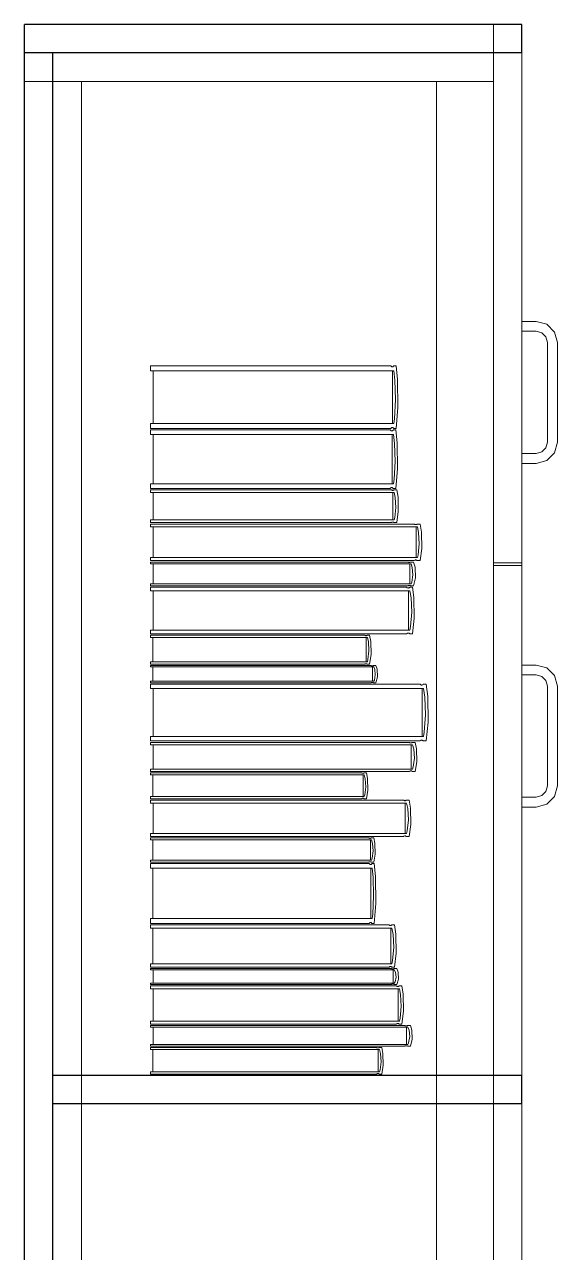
# Model space of a CAD drawing. Header units: inches. Extents: x -19 to 5698, y -728 to 92.
# Drawn here: x 130.12 to 130.495, y 12.156 to 13.021 of the extents above; entities that cross this region are included whole.
import ezdxf

# ---------------------------------------------------------------- set-up
doc = ezdxf.new("R2010")
doc.units = ezdxf.units.IN
doc.header["$MEASUREMENT"] = 0
doc.set_wipeout_variables(frame=1)
doc.linetypes.add('Wipeout_Contour', pattern=[1, 0, -1])
doc.layers.add('Interior - Mobiliario', color=7, linetype='Continuous')

msp = doc.modelspace()

# ---------------------------------------------------------------- linework, layer by layer
at = {"layer": 'Interior - Mobiliario', "color": 175, "linetype": 'Continuous', "lineweight": 13}
for p, q in [((130.13998, 13.00106), (130.44998, 13.00106)), ((130.13998, 11.54106), (130.13998, 13.00106)), ((130.44998, 13.00106), (130.44998, 11.54106)), ((130.15998, 12.98106), (130.40998, 12.98106)), ((130.40998, 12.98106), (130.44998, 12.98106)), ((130.47998, 12.81206), (130.46998, 12.81206)), ((130.46998, 12.81206), (130.46998, 12.80506)), ((130.48748, 12.81005), (130.47998, 12.81206)), ((130.49297, 12.80456), (130.48748, 12.81005)), ((130.46998, 12.80506), (130.47998, 12.80506)), ((130.47998, 12.80506), (130.48398, 12.80398)), ((130.48398, 12.80398), (130.4869, 12.80106)), ((130.4869, 12.80106), (130.48798, 12.79706)), ((130.48798, 12.79706), (130.48798, 12.72706)), ((130.49498, 12.79706), (130.49297, 12.80456)), ((130.49498, 12.72706), (130.49498, 12.79706)), ((130.20863, 12.77725), (130.20863, 12.78078)), ((130.20863, 12.78078), (130.3778, 12.78078)), ((130.3778, 12.78078), (130.37794, 12.78054)), ((130.37794, 12.78054), (130.37817, 12.78029)), ((130.37817, 12.78029), (130.37841, 12.78012)), ((130.37841, 12.78012), (130.37866, 12.78004)), ((130.37866, 12.78004), (130.37892, 12.78005)), ((130.37892, 12.78005), (130.37917, 12.78015)), ((130.37917, 12.78015), (130.3794, 12.78034)), ((130.3794, 12.78034), (130.37962, 12.78061)), ((130.37962, 12.78061), (130.37972, 12.78078)), ((130.37972, 12.78078), (130.3816, 12.78078)), ((130.3816, 12.78078), (130.38254, 12.77109)), ((130.37987, 12.77725), (130.20863, 12.77725)), ((130.21036, 12.74013), (130.21036, 12.77725)), ((130.379, 12.77725), (130.379, 12.74013)), ((130.38066, 12.77063), (130.37987, 12.77725)), ((130.38254, 12.77109), (130.38276, 12.75133)), ((130.3811, 12.75703), (130.38066, 12.77063)), ((130.38038, 12.74348), (130.3811, 12.75703)), ((130.38276, 12.75133), (130.3816, 12.7366)), ((130.20863, 12.7366), (130.20863, 12.74013)), ((130.20863, 12.74013), (130.37987, 12.74013)), ((130.3778, 12.7366), (130.20863, 12.7366)), ((130.3779, 12.73677), (130.3778, 12.7366)), ((130.37812, 12.73704), (130.3779, 12.73677)), ((130.37835, 12.73722), (130.37812, 12.73704)), ((130.3786, 12.73733), (130.37835, 12.73722)), ((130.37886, 12.73734), (130.3786, 12.73733)), ((130.37911, 12.73725), (130.37886, 12.73734)), ((130.37935, 12.73709), (130.37911, 12.73725)), ((130.37958, 12.73683), (130.37935, 12.73709)), ((130.37972, 12.7366), (130.37958, 12.73683)), ((130.3816, 12.7366), (130.37972, 12.7366)), ((130.37987, 12.74013), (130.38038, 12.74348)), ((130.20863, 12.7323), (130.20863, 12.7356)), ((130.20863, 12.7356), (130.37746, 12.7356)), ((130.37952, 12.7323), (130.20863, 12.7323)), ((130.21036, 12.69773), (130.21036, 12.7323)), ((130.37746, 12.7356), (130.3776, 12.73538)), ((130.3776, 12.73538), (130.37783, 12.73514)), ((130.37783, 12.73514), (130.37807, 12.73498)), ((130.37807, 12.73498), (130.37832, 12.73491)), ((130.37832, 12.73491), (130.37857, 12.73492)), ((130.37857, 12.73492), (130.37882, 12.73501)), ((130.37866, 12.7323), (130.37866, 12.69773)), ((130.37882, 12.73501), (130.37906, 12.73519)), ((130.37906, 12.73519), (130.37928, 12.73544)), ((130.37928, 12.73544), (130.37937, 12.7356)), ((130.37937, 12.7356), (130.38125, 12.7356)), ((130.38032, 12.72614), (130.37952, 12.7323)), ((130.38125, 12.7356), (130.3822, 12.72657)), ((130.38076, 12.71347), (130.38032, 12.72614)), ((130.3822, 12.72657), (130.38241, 12.70816)), ((130.47998, 12.71906), (130.46998, 12.71906)), ((130.46998, 12.71906), (130.46998, 12.71206)), ((130.48398, 12.72013), (130.47998, 12.71906)), ((130.4869, 12.72306), (130.48398, 12.72013)), ((130.48798, 12.72706), (130.4869, 12.72306)), ((130.48748, 12.71407), (130.49297, 12.71956)), ((130.49297, 12.71956), (130.49498, 12.72706)), ((130.38004, 12.70085), (130.38076, 12.71347)), ((130.46998, 12.71206), (130.47998, 12.71206)), ((130.47998, 12.71206), (130.48748, 12.71407)), ((130.38241, 12.70816), (130.38125, 12.69444)), ((130.20863, 12.69444), (130.20863, 12.69773)), ((130.20863, 12.69773), (130.37952, 12.69773)), ((130.37746, 12.69444), (130.20863, 12.69444)), ((130.20863, 12.69159), (130.20863, 12.69344)), ((130.20863, 12.69344), (130.37804, 12.69344)), ((130.37756, 12.6946), (130.37746, 12.69444)), ((130.37778, 12.69485), (130.37756, 12.6946)), ((130.37801, 12.69502), (130.37778, 12.69485)), ((130.37826, 12.69512), (130.37801, 12.69502)), ((130.37804, 12.69344), (130.37818, 12.69332)), ((130.37818, 12.69332), (130.3784, 12.69318)), ((130.37852, 12.69513), (130.37826, 12.69512)), ((130.3784, 12.69318), (130.37865, 12.6931)), ((130.37877, 12.69505), (130.37852, 12.69513)), ((130.37865, 12.6931), (130.3789, 12.69305)), ((130.37901, 12.69489), (130.37877, 12.69505)), ((130.3789, 12.69305), (130.37915, 12.69306)), ((130.37923, 12.69466), (130.37901, 12.69489)), ((130.37915, 12.69306), (130.3794, 12.69311)), ((130.37937, 12.69444), (130.37923, 12.69466)), ((130.38125, 12.69444), (130.37937, 12.69444)), ((130.3794, 12.69311), (130.37964, 12.69321)), ((130.37952, 12.69773), (130.38004, 12.70085)), ((130.37964, 12.69321), (130.37986, 12.69335)), ((130.37986, 12.69335), (130.37996, 12.69344)), ((130.37996, 12.69344), (130.38184, 12.69344)), ((130.38184, 12.69344), (130.38279, 12.68837)), ((130.38011, 12.69159), (130.20863, 12.69159)), ((130.21037, 12.67219), (130.21037, 12.69159)), ((130.37924, 12.69159), (130.37924, 12.67219)), ((130.3809, 12.68813), (130.38011, 12.69159)), ((130.38134, 12.68103), (130.3809, 12.68813)), ((130.38279, 12.68837), (130.383, 12.67805)), ((130.38062, 12.67395), (130.38134, 12.68103)), ((130.383, 12.67805), (130.38184, 12.67035)), ((130.20863, 12.67035), (130.20863, 12.67219)), ((130.20863, 12.67219), (130.38011, 12.67219)), ((130.37804, 12.67035), (130.20863, 12.67035)), ((130.20863, 12.66729), (130.20863, 12.66935)), ((130.20863, 12.66935), (130.39417, 12.66935)), ((130.39644, 12.66729), (130.20863, 12.66729)), ((130.21053, 12.64566), (130.21053, 12.66729)), ((130.37813, 12.67044), (130.37804, 12.67035)), ((130.37835, 12.67058), (130.37813, 12.67044)), ((130.37859, 12.67067), (130.37835, 12.67058)), ((130.37884, 12.67073), (130.37859, 12.67067)), ((130.3791, 12.67073), (130.37884, 12.67073)), ((130.37935, 12.67069), (130.3791, 12.67073)), ((130.37959, 12.6706), (130.37935, 12.67069)), ((130.37981, 12.67047), (130.37959, 12.6706)), ((130.37996, 12.67035), (130.37981, 12.67047)), ((130.38184, 12.67035), (130.37996, 12.67035)), ((130.38011, 12.67219), (130.38062, 12.67395)), ((130.39417, 12.66935), (130.39432, 12.66921)), ((130.39432, 12.66921), (130.39457, 12.66906)), ((130.39457, 12.66906), (130.39483, 12.66896)), ((130.39483, 12.66896), (130.39511, 12.66892)), ((130.39511, 12.66892), (130.39539, 12.66892)), ((130.39539, 12.66892), (130.39566, 12.66898)), ((130.39549, 12.66729), (130.39549, 12.64566)), ((130.39566, 12.66898), (130.39592, 12.66909)), ((130.39592, 12.66909), (130.39616, 12.66925)), ((130.39616, 12.66925), (130.39627, 12.66935)), ((130.39627, 12.66935), (130.39833, 12.66935)), ((130.39731, 12.66343), (130.39644, 12.66729)), ((130.39833, 12.66935), (130.39937, 12.6637)), ((130.39779, 12.65551), (130.39731, 12.66343)), ((130.39937, 12.6637), (130.39961, 12.65219)), ((130.397, 12.64762), (130.39779, 12.65551)), ((130.39961, 12.65219), (130.39833, 12.6436)), ((130.20863, 12.6436), (130.20863, 12.64566)), ((130.20863, 12.64566), (130.39644, 12.64566)), ((130.39417, 12.6436), (130.20863, 12.6436)), ((130.20863, 12.64126), (130.20863, 12.6426)), ((130.20863, 12.6426), (130.38973, 12.6426)), ((130.39194, 12.64126), (130.20863, 12.64126)), ((130.21048, 12.62718), (130.21048, 12.64126)), ((130.38973, 12.6426), (130.38988, 12.64252)), ((130.38988, 12.64252), (130.39012, 12.64242)), ((130.39012, 12.64242), (130.39038, 12.64236)), ((130.39038, 12.64236), (130.39064, 12.64232)), ((130.39064, 12.64232), (130.39092, 12.64233)), ((130.39092, 12.64233), (130.39119, 12.64237)), ((130.39101, 12.64126), (130.39101, 12.62718)), ((130.39119, 12.64237), (130.39144, 12.64244)), ((130.39144, 12.64244), (130.39167, 12.64254)), ((130.39167, 12.64254), (130.39178, 12.6426)), ((130.39178, 12.6426), (130.39379, 12.6426)), ((130.39279, 12.63875), (130.39194, 12.64126)), ((130.39379, 12.6426), (130.3948, 12.63893)), ((130.39427, 12.6437), (130.39417, 12.6436)), ((130.39451, 12.64386), (130.39427, 12.6437)), ((130.39477, 12.64397), (130.39451, 12.64386)), ((130.39505, 12.64403), (130.39477, 12.64397)), ((130.39533, 12.64404), (130.39505, 12.64403)), ((130.3956, 12.64399), (130.39533, 12.64404)), ((130.39587, 12.64389), (130.3956, 12.64399)), ((130.39611, 12.64374), (130.39587, 12.64389)), ((130.39627, 12.6436), (130.39611, 12.64374)), ((130.39833, 12.6436), (130.39627, 12.6436)), ((130.39644, 12.64566), (130.397, 12.64762)), ((130.46998, 12.64206), (130.44998, 12.64206)), ((130.39249, 12.62845), (130.39326, 12.63359)), ((130.39326, 12.63359), (130.39279, 12.63875)), ((130.3948, 12.63893), (130.39503, 12.63143)), ((130.46998, 12.64006), (130.44998, 12.64006)), ((130.20863, 12.62584), (130.20863, 12.62718)), ((130.20863, 12.62718), (130.39194, 12.62718)), ((130.38973, 12.62584), (130.20863, 12.62584)), ((130.20863, 12.62222), (130.20863, 12.62484)), ((130.20863, 12.62484), (130.38893, 12.62484)), ((130.38893, 12.62484), (130.38908, 12.62466)), ((130.38908, 12.62466), (130.38932, 12.62448)), ((130.38932, 12.62448), (130.38957, 12.62435)), ((130.38957, 12.62435), (130.38984, 12.62429)), ((130.38983, 12.6259), (130.38973, 12.62584)), ((130.39006, 12.62601), (130.38983, 12.6259)), ((130.38984, 12.62429), (130.39011, 12.6243)), ((130.39032, 12.62608), (130.39006, 12.62601)), ((130.39011, 12.6243), (130.39038, 12.62437)), ((130.39058, 12.62612), (130.39032, 12.62608)), ((130.39038, 12.62437), (130.39063, 12.62451)), ((130.39086, 12.62612), (130.39058, 12.62612)), ((130.39063, 12.62451), (130.39087, 12.62471)), ((130.39113, 12.62609), (130.39086, 12.62612)), ((130.39087, 12.62471), (130.39097, 12.62484)), ((130.39097, 12.62484), (130.39297, 12.62484)), ((130.39139, 12.62603), (130.39113, 12.62609)), ((130.39162, 12.62593), (130.39139, 12.62603)), ((130.39178, 12.62584), (130.39162, 12.62593)), ((130.39379, 12.62584), (130.39178, 12.62584)), ((130.39194, 12.62718), (130.39249, 12.62845)), ((130.39297, 12.62484), (130.39398, 12.61765)), ((130.39503, 12.63143), (130.39379, 12.62584)), ((130.39113, 12.62222), (130.20863, 12.62222)), ((130.21048, 12.59466), (130.21048, 12.62222)), ((130.39021, 12.62222), (130.39021, 12.59466)), ((130.39198, 12.6173), (130.39113, 12.62222)), ((130.39245, 12.60721), (130.39198, 12.6173)), ((130.39398, 12.61765), (130.39421, 12.60298)), ((130.39168, 12.59715), (130.39245, 12.60721)), ((130.39421, 12.60298), (130.39297, 12.59204)), ((130.20863, 12.59204), (130.20863, 12.59466)), ((130.20863, 12.59466), (130.39113, 12.59466)), ((130.38893, 12.59204), (130.20863, 12.59204)), ((130.20863, 12.58941), (130.20863, 12.59104)), ((130.20863, 12.59104), (130.35936, 12.59104)), ((130.36121, 12.58941), (130.20863, 12.58941)), ((130.21017, 12.57229), (130.21017, 12.58941)), ((130.35936, 12.59104), (130.35949, 12.59093)), ((130.35949, 12.59093), (130.35969, 12.59082)), ((130.35969, 12.59082), (130.35991, 12.59074)), ((130.35991, 12.59074), (130.36013, 12.5907)), ((130.36013, 12.5907), (130.36036, 12.59071)), ((130.36036, 12.59071), (130.36058, 12.59075)), ((130.36044, 12.58941), (130.36044, 12.57229)), ((130.36058, 12.59075), (130.36079, 12.59084)), ((130.36079, 12.59084), (130.36099, 12.59096)), ((130.36099, 12.59096), (130.36107, 12.59104)), ((130.36107, 12.59104), (130.36275, 12.59104)), ((130.36191, 12.58636), (130.36121, 12.58941)), ((130.36275, 12.59104), (130.36359, 12.58657)), ((130.38903, 12.59217), (130.38893, 12.59204)), ((130.38926, 12.59237), (130.38903, 12.59217)), ((130.38952, 12.59251), (130.38926, 12.59237)), ((130.38978, 12.59258), (130.38952, 12.59251)), ((130.39005, 12.59259), (130.38978, 12.59258)), ((130.39032, 12.59253), (130.39005, 12.59259)), ((130.39058, 12.5924), (130.39032, 12.59253)), ((130.39082, 12.59222), (130.39058, 12.5924)), ((130.39097, 12.59204), (130.39082, 12.59222)), ((130.39297, 12.59204), (130.39097, 12.59204)), ((130.39113, 12.59466), (130.39168, 12.59715)), ((130.36231, 12.58009), (130.36191, 12.58636)), ((130.36359, 12.58657), (130.36378, 12.57746)), ((130.20863, 12.57066), (130.20863, 12.57229)), ((130.20863, 12.57229), (130.36121, 12.57229)), ((130.36121, 12.57229), (130.36166, 12.57384)), ((130.36166, 12.57384), (130.36231, 12.58009)), ((130.36378, 12.57746), (130.36275, 12.57066)), ((130.35936, 12.57066), (130.20863, 12.57066)), ((130.20863, 12.5687), (130.20863, 12.56966)), ((130.20863, 12.56966), (130.36378, 12.56966)), ((130.36567, 12.5687), (130.20863, 12.5687)), ((130.21022, 12.55859), (130.21022, 12.5687)), ((130.35945, 12.57074), (130.35936, 12.57066)), ((130.35964, 12.57087), (130.35945, 12.57074)), ((130.35986, 12.57095), (130.35964, 12.57087)), ((130.36008, 12.571), (130.35986, 12.57095)), ((130.36031, 12.571), (130.36008, 12.571)), ((130.36053, 12.57097), (130.36031, 12.571)), ((130.36075, 12.57089), (130.36053, 12.57097)), ((130.36094, 12.57077), (130.36075, 12.57089)), ((130.36107, 12.57066), (130.36094, 12.57077)), ((130.36275, 12.57066), (130.36107, 12.57066)), ((130.36378, 12.56966), (130.36391, 12.5696)), ((130.36391, 12.5696), (130.36411, 12.56953)), ((130.36411, 12.56953), (130.36433, 12.56948)), ((130.36433, 12.56948), (130.36457, 12.56946)), ((130.36457, 12.56946), (130.3648, 12.56946)), ((130.3648, 12.56946), (130.36503, 12.56949)), ((130.36488, 12.5687), (130.36488, 12.55859)), ((130.36503, 12.56949), (130.36525, 12.56954)), ((130.36525, 12.56954), (130.36545, 12.56962)), ((130.36545, 12.56962), (130.36554, 12.56966)), ((130.36554, 12.56966), (130.36726, 12.56966)), ((130.3664, 12.5669), (130.36567, 12.5687)), ((130.36681, 12.56319), (130.3664, 12.5669)), ((130.36726, 12.56966), (130.36813, 12.56702)), ((130.36813, 12.56702), (130.36832, 12.56164)), ((130.46998, 12.57006), (130.47998, 12.57006)), ((130.46998, 12.56306), (130.46998, 12.57006)), ((130.47998, 12.57006), (130.48748, 12.56805)), ((130.48748, 12.56805), (130.49297, 12.56256)), ((130.20863, 12.55762), (130.20863, 12.55859)), ((130.20863, 12.55859), (130.36567, 12.55859)), ((130.36378, 12.55762), (130.20863, 12.55762)), ((130.20863, 12.55342), (130.20863, 12.55662)), ((130.20863, 12.55662), (130.39839, 12.55662)), ((130.36387, 12.55767), (130.36378, 12.55762)), ((130.36407, 12.55774), (130.36387, 12.55767)), ((130.36428, 12.55779), (130.36407, 12.55774)), ((130.36451, 12.55782), (130.36428, 12.55779)), ((130.36475, 12.55783), (130.36451, 12.55782)), ((130.36498, 12.5578), (130.36475, 12.55783)), ((130.3652, 12.55776), (130.36498, 12.5578)), ((130.3654, 12.55769), (130.3652, 12.55776)), ((130.36554, 12.55762), (130.3654, 12.55769)), ((130.36726, 12.55762), (130.36554, 12.55762)), ((130.36567, 12.55859), (130.36614, 12.5595)), ((130.36614, 12.5595), (130.36681, 12.56319)), ((130.36832, 12.56164), (130.36726, 12.55762)), ((130.39839, 12.55662), (130.39854, 12.55641)), ((130.39854, 12.55641), (130.39879, 12.55618)), ((130.39879, 12.55618), (130.39907, 12.55603)), ((130.39907, 12.55603), (130.39935, 12.55595)), ((130.39935, 12.55595), (130.39963, 12.55596)), ((130.39963, 12.55596), (130.39991, 12.55605)), ((130.39991, 12.55605), (130.40018, 12.55622)), ((130.40018, 12.55622), (130.40043, 12.55647)), ((130.40043, 12.55647), (130.40053, 12.55662)), ((130.40053, 12.55662), (130.40264, 12.55662)), ((130.40264, 12.55662), (130.4037, 12.54784)), ((130.47998, 12.56306), (130.46998, 12.56306)), ((130.48398, 12.56198), (130.47998, 12.56306)), ((130.4869, 12.55906), (130.48398, 12.56198)), ((130.48798, 12.55506), (130.4869, 12.55906)), ((130.48798, 12.48506), (130.48798, 12.55506)), ((130.49297, 12.56256), (130.49498, 12.55506)), ((130.49498, 12.55506), (130.49498, 12.48506)), ((130.4007, 12.55342), (130.20863, 12.55342)), ((130.21057, 12.51977), (130.21057, 12.55342)), ((130.39973, 12.55342), (130.39973, 12.51977)), ((130.40159, 12.54742), (130.4007, 12.55342)), ((130.40209, 12.53509), (130.40159, 12.54742)), ((130.4037, 12.54784), (130.40395, 12.52993)), ((130.40128, 12.52281), (130.40209, 12.53509)), ((130.40395, 12.52993), (130.40264, 12.51657)), ((130.4007, 12.51977), (130.40128, 12.52281)), ((130.20863, 12.51657), (130.20863, 12.51977)), ((130.20863, 12.51977), (130.4007, 12.51977)), ((130.39839, 12.51657), (130.20863, 12.51657)), ((130.20863, 12.51393), (130.20863, 12.51557)), ((130.20863, 12.51557), (130.39079, 12.51557)), ((130.39301, 12.51393), (130.20863, 12.51393)), ((130.2105, 12.49676), (130.2105, 12.51393)), ((130.39079, 12.51557), (130.39094, 12.51546)), ((130.39094, 12.51546), (130.39118, 12.51534)), ((130.39118, 12.51534), (130.39144, 12.51527)), ((130.39144, 12.51527), (130.39171, 12.51523)), ((130.39171, 12.51523), (130.39198, 12.51523)), ((130.39198, 12.51523), (130.39225, 12.51528)), ((130.39208, 12.51393), (130.39208, 12.49676)), ((130.39225, 12.51528), (130.39251, 12.51537)), ((130.39251, 12.51537), (130.39275, 12.51549)), ((130.39275, 12.51549), (130.39285, 12.51557)), ((130.39285, 12.51557), (130.39487, 12.51557)), ((130.39387, 12.51087), (130.39301, 12.51393)), ((130.39487, 12.51557), (130.39589, 12.51109)), ((130.39849, 12.51673), (130.39839, 12.51657)), ((130.39874, 12.51697), (130.39849, 12.51673)), ((130.399, 12.51714), (130.39874, 12.51697)), ((130.39928, 12.51723), (130.399, 12.51714)), ((130.39957, 12.51724), (130.39928, 12.51723)), ((130.39985, 12.51717), (130.39957, 12.51724)), ((130.40012, 12.51701), (130.39985, 12.51717)), ((130.40037, 12.51679), (130.40012, 12.51701)), ((130.40053, 12.51657), (130.40037, 12.51679)), ((130.40264, 12.51657), (130.40053, 12.51657)), ((130.39356, 12.49831), (130.39434, 12.50458)), ((130.39434, 12.50458), (130.39387, 12.51087)), ((130.39589, 12.51109), (130.39612, 12.50194)), ((130.20863, 12.49512), (130.20863, 12.49676)), ((130.20863, 12.49676), (130.39301, 12.49676)), ((130.39079, 12.49512), (130.20863, 12.49512)), ((130.39089, 12.4952), (130.39079, 12.49512)), ((130.39112, 12.49532), (130.39089, 12.4952)), ((130.39138, 12.49541), (130.39112, 12.49532)), ((130.39165, 12.49546), (130.39138, 12.49541)), ((130.39192, 12.49546), (130.39165, 12.49546)), ((130.3922, 12.49543), (130.39192, 12.49546)), ((130.39245, 12.49535), (130.3922, 12.49543)), ((130.3927, 12.49523), (130.39245, 12.49535)), ((130.39285, 12.49512), (130.3927, 12.49523)), ((130.39487, 12.49512), (130.39285, 12.49512)), ((130.39301, 12.49676), (130.39356, 12.49831)), ((130.39612, 12.50194), (130.39487, 12.49512)), ((130.20863, 12.49267), (130.20863, 12.49412)), ((130.20863, 12.49412), (130.35725, 12.49412)), ((130.35907, 12.49267), (130.20863, 12.49267)), ((130.21015, 12.47738), (130.21015, 12.49267)), ((130.35725, 12.49412), (130.35738, 12.49402)), ((130.35738, 12.49402), (130.35757, 12.49392)), ((130.35757, 12.49392), (130.35778, 12.49385)), ((130.35778, 12.49385), (130.358, 12.49382)), ((130.358, 12.49382), (130.35823, 12.49382)), ((130.35823, 12.49382), (130.35845, 12.49386)), ((130.35831, 12.49267), (130.35831, 12.47738)), ((130.35845, 12.49386), (130.35866, 12.49394)), ((130.35866, 12.49394), (130.35885, 12.49405)), ((130.35885, 12.49405), (130.35893, 12.49412)), ((130.35893, 12.49412), (130.36059, 12.49412)), ((130.35976, 12.48994), (130.35907, 12.49267)), ((130.36015, 12.48434), (130.35976, 12.48994)), ((130.36059, 12.49412), (130.36142, 12.49013)), ((130.36142, 12.49013), (130.36161, 12.48199)), ((130.20863, 12.47593), (130.20863, 12.47738)), ((130.20863, 12.47738), (130.35907, 12.47738)), ((130.35907, 12.47738), (130.35952, 12.47876)), ((130.35952, 12.47876), (130.36015, 12.48434)), ((130.36161, 12.48199), (130.36059, 12.47593)), ((130.46998, 12.47706), (130.47998, 12.47706)), ((130.46998, 12.47006), (130.46998, 12.47706)), ((130.47998, 12.47706), (130.48398, 12.47813)), ((130.48398, 12.47813), (130.4869, 12.48106)), ((130.4869, 12.48106), (130.48798, 12.48506)), ((130.49297, 12.47756), (130.48748, 12.47207)), ((130.49498, 12.48506), (130.49297, 12.47756)), ((130.35725, 12.47593), (130.20863, 12.47593)), ((130.20863, 12.47287), (130.20863, 12.47493)), ((130.20863, 12.47493), (130.38663, 12.47493)), ((130.3888, 12.47287), (130.20863, 12.47287)), ((130.21045, 12.45133), (130.21045, 12.47287)), ((130.35734, 12.476), (130.35725, 12.47593)), ((130.35753, 12.47611), (130.35734, 12.476)), ((130.35774, 12.47619), (130.35753, 12.47611)), ((130.35796, 12.47623), (130.35774, 12.47619)), ((130.35818, 12.47623), (130.35796, 12.47623)), ((130.3584, 12.4762), (130.35818, 12.47623)), ((130.35861, 12.47613), (130.3584, 12.4762)), ((130.35881, 12.47602), (130.35861, 12.47613)), ((130.35893, 12.47593), (130.35881, 12.47602)), ((130.36059, 12.47593), (130.35893, 12.47593)), ((130.38663, 12.47493), (130.38678, 12.47479)), ((130.38678, 12.47479), (130.38701, 12.47464)), ((130.38701, 12.47464), (130.38726, 12.47455)), ((130.38726, 12.47455), (130.38753, 12.4745)), ((130.38753, 12.4745), (130.3878, 12.4745)), ((130.3878, 12.4745), (130.38806, 12.47456)), ((130.38789, 12.47287), (130.38789, 12.45133)), ((130.38806, 12.47456), (130.38831, 12.47467)), ((130.38831, 12.47467), (130.38854, 12.47483)), ((130.38854, 12.47483), (130.38864, 12.47493)), ((130.38864, 12.47493), (130.39062, 12.47493)), ((130.38964, 12.46903), (130.3888, 12.47287)), ((130.3901, 12.46114), (130.38964, 12.46903)), ((130.39062, 12.47493), (130.39162, 12.4693)), ((130.39162, 12.4693), (130.39184, 12.45783)), ((130.47998, 12.47006), (130.46998, 12.47006)), ((130.48748, 12.47207), (130.47998, 12.47006)), ((130.38934, 12.45327), (130.3901, 12.46114)), ((130.20863, 12.44927), (130.20863, 12.45133)), ((130.20863, 12.45133), (130.3888, 12.45133)), ((130.3888, 12.45133), (130.38934, 12.45327)), ((130.39184, 12.45783), (130.39062, 12.44927)), ((130.38663, 12.44927), (130.20863, 12.44927)), ((130.20863, 12.44692), (130.20863, 12.44827)), ((130.20863, 12.44827), (130.36224, 12.44827)), ((130.36412, 12.44692), (130.20863, 12.44692)), ((130.2102, 12.43265), (130.2102, 12.44692)), ((130.36224, 12.44827), (130.36237, 12.44818)), ((130.36237, 12.44818), (130.36257, 12.44809)), ((130.36257, 12.44809), (130.36279, 12.44802)), ((130.36279, 12.44802), (130.36302, 12.44799)), ((130.36302, 12.44799), (130.36325, 12.44799)), ((130.36325, 12.44799), (130.36348, 12.44803)), ((130.36333, 12.44692), (130.36333, 12.43265)), ((130.36348, 12.44803), (130.36369, 12.4481)), ((130.36369, 12.4481), (130.36389, 12.44821)), ((130.36389, 12.44821), (130.36398, 12.44827)), ((130.36398, 12.44827), (130.36569, 12.44827)), ((130.36484, 12.44437), (130.36412, 12.44692)), ((130.36524, 12.43915), (130.36484, 12.44437)), ((130.36569, 12.44827), (130.36654, 12.44455)), ((130.36654, 12.44455), (130.36674, 12.43696)), ((130.38673, 12.44937), (130.38663, 12.44927)), ((130.38696, 12.44953), (130.38673, 12.44937)), ((130.38721, 12.44964), (130.38696, 12.44953)), ((130.38747, 12.4497), (130.38721, 12.44964)), ((130.38774, 12.4497), (130.38747, 12.4497)), ((130.388, 12.44966), (130.38774, 12.4497)), ((130.38826, 12.44956), (130.388, 12.44966)), ((130.38849, 12.44941), (130.38826, 12.44956)), ((130.38864, 12.44927), (130.38849, 12.44941)), ((130.39062, 12.44927), (130.38864, 12.44927)), ((130.36412, 12.43265), (130.36458, 12.43394)), ((130.36458, 12.43394), (130.36524, 12.43915)), ((130.36674, 12.43696), (130.36569, 12.43129)), ((130.20863, 12.43129), (130.20863, 12.43265)), ((130.20863, 12.43265), (130.36412, 12.43265)), ((130.36224, 12.43129), (130.20863, 12.43129)), ((130.20863, 12.42692), (130.20863, 12.43029)), ((130.20863, 12.43029), (130.36262, 12.43029)), ((130.3645, 12.42692), (130.20863, 12.42692)), ((130.21021, 12.39147), (130.21021, 12.42692)), ((130.36233, 12.43136), (130.36224, 12.43129)), ((130.36252, 12.43146), (130.36233, 12.43136)), ((130.36274, 12.43153), (130.36252, 12.43146)), ((130.36262, 12.43029), (130.36275, 12.43007)), ((130.36297, 12.43157), (130.36274, 12.43153)), ((130.36275, 12.43007), (130.36295, 12.42982)), ((130.36295, 12.42982), (130.36317, 12.42966)), ((130.3632, 12.43158), (130.36297, 12.43157)), ((130.36317, 12.42966), (130.3634, 12.42959)), ((130.36343, 12.43154), (130.3632, 12.43158)), ((130.3634, 12.42959), (130.36363, 12.4296)), ((130.36365, 12.43148), (130.36343, 12.43154)), ((130.36363, 12.4296), (130.36386, 12.42969)), ((130.36385, 12.43138), (130.36365, 12.43148)), ((130.36371, 12.42692), (130.36371, 12.39147)), ((130.36398, 12.43129), (130.36385, 12.43138)), ((130.36386, 12.42969), (130.36407, 12.42987)), ((130.36569, 12.43129), (130.36398, 12.43129)), ((130.36407, 12.42987), (130.36427, 12.43013)), ((130.36427, 12.43013), (130.36436, 12.43029)), ((130.36436, 12.43029), (130.36607, 12.43029)), ((130.36522, 12.4206), (130.3645, 12.42692)), ((130.36607, 12.43029), (130.36693, 12.42104)), ((130.36562, 12.40761), (130.36522, 12.4206)), ((130.36693, 12.42104), (130.36713, 12.40217)), ((130.36496, 12.39467), (130.36562, 12.40761)), ((130.36713, 12.40217), (130.36607, 12.3881)), ((130.20863, 12.3881), (130.20863, 12.39147)), ((130.20863, 12.39147), (130.3645, 12.39147)), ((130.3645, 12.39147), (130.36496, 12.39467)), ((130.36262, 12.3881), (130.20863, 12.3881)), ((130.20863, 12.38471), (130.20863, 12.3871)), ((130.20863, 12.3871), (130.37647, 12.3871)), ((130.37852, 12.38471), (130.20863, 12.38471)), ((130.21035, 12.35965), (130.21035, 12.38471)), ((130.3627, 12.38826), (130.36262, 12.3881)), ((130.3629, 12.38852), (130.3627, 12.38826)), ((130.36312, 12.3887), (130.3629, 12.38852)), ((130.36335, 12.38879), (130.36312, 12.3887)), ((130.36358, 12.3888), (130.36335, 12.38879)), ((130.36381, 12.38873), (130.36358, 12.3888)), ((130.36403, 12.38857), (130.36381, 12.38873)), ((130.36423, 12.38832), (130.36403, 12.38857)), ((130.36436, 12.3881), (130.36423, 12.38832)), ((130.36607, 12.3881), (130.36436, 12.3881)), ((130.37647, 12.3871), (130.37661, 12.38694)), ((130.37661, 12.38694), (130.37683, 12.38677)), ((130.37683, 12.38677), (130.37707, 12.38665)), ((130.37707, 12.38665), (130.37732, 12.3866)), ((130.37732, 12.3866), (130.37757, 12.38661)), ((130.37757, 12.38661), (130.37782, 12.38668)), ((130.37766, 12.38471), (130.37766, 12.35965)), ((130.37782, 12.38668), (130.37805, 12.3868)), ((130.37805, 12.3868), (130.37827, 12.38698)), ((130.37827, 12.38698), (130.37837, 12.3871)), ((130.37837, 12.3871), (130.38023, 12.3871)), ((130.3793, 12.38024), (130.37852, 12.38471)), ((130.38023, 12.3871), (130.38117, 12.38056)), ((130.37974, 12.37106), (130.3793, 12.38024)), ((130.38117, 12.38056), (130.38138, 12.36721)), ((130.37902, 12.36191), (130.37974, 12.37106)), ((130.38138, 12.36721), (130.38023, 12.35726)), ((130.20863, 12.35726), (130.20863, 12.35965)), ((130.20863, 12.35965), (130.37852, 12.35965)), ((130.37647, 12.35726), (130.20863, 12.35726)), ((130.20863, 12.35538), (130.20863, 12.35626)), ((130.20863, 12.35626), (130.3781, 12.35626)), ((130.37656, 12.35738), (130.37647, 12.35726)), ((130.37678, 12.35756), (130.37656, 12.35738)), ((130.37701, 12.35769), (130.37678, 12.35756)), ((130.37726, 12.35776), (130.37701, 12.35769)), ((130.37751, 12.35776), (130.37726, 12.35776)), ((130.37776, 12.35771), (130.37751, 12.35776)), ((130.378, 12.35759), (130.37776, 12.35771)), ((130.37822, 12.35742), (130.378, 12.35759)), ((130.3781, 12.35626), (130.37824, 12.3562)), ((130.37837, 12.35726), (130.37822, 12.35742)), ((130.37824, 12.3562), (130.37847, 12.35614)), ((130.38023, 12.35726), (130.37837, 12.35726)), ((130.37847, 12.35614), (130.37871, 12.3561)), ((130.37852, 12.35965), (130.37902, 12.36191)), ((130.37871, 12.3561), (130.37896, 12.35608)), ((130.37896, 12.35608), (130.37922, 12.35608)), ((130.37922, 12.35608), (130.37947, 12.35611)), ((130.37947, 12.35611), (130.37971, 12.35615)), ((130.37971, 12.35615), (130.37992, 12.35622)), ((130.37992, 12.35622), (130.38002, 12.35626)), ((130.38002, 12.35626), (130.3819, 12.35626)), ((130.3819, 12.35626), (130.38285, 12.35383)), ((130.38017, 12.35538), (130.20863, 12.35538)), ((130.21037, 12.34604), (130.21037, 12.35538)), ((130.37931, 12.35538), (130.37931, 12.34604)), ((130.38097, 12.35371), (130.38017, 12.35538)), ((130.38069, 12.34688), (130.38141, 12.35029)), ((130.38141, 12.35029), (130.38097, 12.35371)), ((130.38307, 12.34886), (130.3819, 12.34515)), ((130.38285, 12.35383), (130.38307, 12.34886)), ((130.20863, 12.34515), (130.20863, 12.34604)), ((130.20863, 12.34604), (130.38017, 12.34604)), ((130.3781, 12.34515), (130.20863, 12.34515)), ((130.20863, 12.342), (130.20863, 12.34415)), ((130.20863, 12.34415), (130.38167, 12.34415)), ((130.38378, 12.342), (130.20863, 12.342)), ((130.2104, 12.342), (130.3829, 12.342)), ((130.2104, 12.31938), (130.2104, 12.342)), ((130.3782, 12.34519), (130.3781, 12.34515)), ((130.37842, 12.34526), (130.3782, 12.34519)), ((130.37865, 12.34531), (130.37842, 12.34526)), ((130.37891, 12.34533), (130.37865, 12.34531)), ((130.37916, 12.34534), (130.37891, 12.34533)), ((130.37941, 12.34532), (130.37916, 12.34534)), ((130.37965, 12.34527), (130.37941, 12.34532)), ((130.37988, 12.34521), (130.37965, 12.34527)), ((130.38002, 12.34515), (130.37988, 12.34521)), ((130.3819, 12.34515), (130.38002, 12.34515)), ((130.38017, 12.34604), (130.38069, 12.34688)), ((130.38167, 12.34415), (130.38182, 12.34401)), ((130.38182, 12.34401), (130.38204, 12.34385)), ((130.38204, 12.34385), (130.38229, 12.34375)), ((130.38229, 12.34375), (130.38255, 12.3437)), ((130.38255, 12.3437), (130.38281, 12.34371)), ((130.38281, 12.34371), (130.38306, 12.34377)), ((130.3829, 12.342), (130.3829, 12.31938)), ((130.38306, 12.34377), (130.38331, 12.34388)), ((130.38331, 12.34388), (130.38353, 12.34405)), ((130.38353, 12.34405), (130.38363, 12.34415)), ((130.38363, 12.34415), (130.38555, 12.34415)), ((130.3846, 12.33796), (130.38378, 12.342)), ((130.38555, 12.34415), (130.38652, 12.33824)), ((130.38505, 12.32967), (130.3846, 12.33796)), ((130.38652, 12.33824), (130.38674, 12.3262)), ((130.38378, 12.31938), (130.38431, 12.32142)), ((130.38431, 12.32142), (130.38505, 12.32967)), ((130.38674, 12.3262), (130.38555, 12.31722)), ((130.20863, 12.31722), (130.20863, 12.31938)), ((130.20863, 12.31938), (130.38378, 12.31938)), ((130.38167, 12.31722), (130.20863, 12.31722)), ((130.20863, 12.31506), (130.20863, 12.31622)), ((130.20863, 12.31622), (130.38755, 12.31622)), ((130.38973, 12.31506), (130.20863, 12.31506)), ((130.3829, 12.31938), (130.2104, 12.31938)), ((130.21046, 12.30286), (130.21046, 12.31506)), ((130.38177, 12.31733), (130.38167, 12.31722)), ((130.38199, 12.31749), (130.38177, 12.31733)), ((130.38223, 12.3176), (130.38199, 12.31749)), ((130.38249, 12.31767), (130.38223, 12.3176)), ((130.38275, 12.31767), (130.38249, 12.31767)), ((130.38301, 12.31762), (130.38275, 12.31767)), ((130.38326, 12.31752), (130.38301, 12.31762)), ((130.38348, 12.31737), (130.38326, 12.31752)), ((130.38363, 12.31722), (130.38348, 12.31737)), ((130.38555, 12.31722), (130.38363, 12.31722)), ((130.38755, 12.31622), (130.3877, 12.31614)), ((130.3877, 12.31614), (130.38793, 12.31606)), ((130.38793, 12.31606), (130.38819, 12.31601)), ((130.38819, 12.31601), (130.38846, 12.31598)), ((130.38846, 12.31598), (130.38873, 12.31598)), ((130.38873, 12.31598), (130.38899, 12.31602)), ((130.38882, 12.31506), (130.38882, 12.30286)), ((130.38899, 12.31602), (130.38924, 12.31608)), ((130.38924, 12.31608), (130.38947, 12.31617)), ((130.38947, 12.31617), (130.38957, 12.31622)), ((130.38957, 12.31622), (130.39156, 12.31622)), ((130.39057, 12.31289), (130.38973, 12.31506)), ((130.39104, 12.30842), (130.39057, 12.31289)), ((130.39156, 12.31622), (130.39256, 12.31304)), ((130.39256, 12.31304), (130.39279, 12.30654)), ((130.38973, 12.30286), (130.39028, 12.30397)), ((130.39028, 12.30397), (130.39104, 12.30842)), ((130.39279, 12.30654), (130.39156, 12.3017)), ((130.20863, 12.3017), (130.20863, 12.30286)), ((130.20863, 12.30286), (130.38973, 12.30286)), ((130.38755, 12.3017), (130.20863, 12.3017)), ((130.20863, 12.29921), (130.20863, 12.3007)), ((130.20863, 12.3007), (130.36774, 12.3007)), ((130.36969, 12.29921), (130.20863, 12.29921)), ((130.36774, 12.3007), (130.36788, 12.3006)), ((130.36788, 12.3006), (130.36809, 12.3005)), ((130.36809, 12.3005), (130.36831, 12.30043)), ((130.36831, 12.30043), (130.36855, 12.30039)), ((130.36855, 12.30039), (130.36879, 12.3004)), ((130.36879, 12.3004), (130.36903, 12.30044)), ((130.36903, 12.30044), (130.36925, 12.30052)), ((130.36925, 12.30052), (130.36946, 12.30063)), ((130.36946, 12.30063), (130.36955, 12.3007)), ((130.36955, 12.3007), (130.37131, 12.3007)), ((130.37043, 12.29642), (130.36969, 12.29921)), ((130.37085, 12.29068), (130.37043, 12.29642)), ((130.37131, 12.3007), (130.3722, 12.29661)), ((130.3722, 12.29661), (130.37241, 12.28827)), ((130.38765, 12.30176), (130.38755, 12.3017)), ((130.38788, 12.30185), (130.38765, 12.30176)), ((130.38813, 12.30191), (130.38788, 12.30185)), ((130.3884, 12.30194), (130.38813, 12.30191)), ((130.38867, 12.30195), (130.3884, 12.30194)), ((130.38893, 12.30192), (130.38867, 12.30195)), ((130.38919, 12.30186), (130.38893, 12.30192)), ((130.38942, 12.30178), (130.38919, 12.30186)), ((130.38957, 12.3017), (130.38942, 12.30178)), ((130.39156, 12.3017), (130.38957, 12.3017))]:
    msp.add_line(p, q, dxfattribs=at)

# ---------------------------------------------------------------- next in the draw order: wipeouts: each hides what was drawn before it
at = {"color": 254, "linetype": 'Wipeout_Contour', "lineweight": 0, "ltscale": 3367.814237}
msp.add_wipeout([(130.46998, 12.28106), (130.13998, 12.28106), (130.13998, 12.26106), (130.46998, 12.26106)], dxfattribs=at).dxf.layer = 'Interior - Mobiliario'

# ---------------------------------------------------------------- next in the draw order: linework, layer by layer
at = {"layer": 'Interior - Mobiliario', "color": 175, "linetype": 'Continuous', "lineweight": 13}
for p, q in [((130.15998, 12.98106), (130.15998, 11.56106)), ((130.40998, 11.56106), (130.40998, 12.98106)), ((130.44998, 12.98106), (130.44998, 11.56106)), ((130.44998, 12.28106), (130.44998, 12.64006)), ((130.46998, 12.28106), (130.46998, 12.64006)), ((130.21026, 12.28355), (130.21026, 12.29921)), ((130.36887, 12.29921), (130.36887, 12.28355)), ((130.37017, 12.28496), (130.37085, 12.29068)), ((130.37241, 12.28827), (130.37131, 12.28206)), ((130.13998, 12.28106), (130.46998, 12.28106)), ((130.13998, 12.26106), (130.13998, 12.28106)), ((130.20863, 12.28206), (130.20863, 12.28355)), ((130.20863, 12.28355), (130.36969, 12.28355)), ((130.36774, 12.28206), (130.20863, 12.28206)), ((130.36783, 12.28213), (130.36774, 12.28206)), ((130.36804, 12.28224), (130.36783, 12.28213)), ((130.36826, 12.28232), (130.36804, 12.28224)), ((130.3685, 12.28236), (130.36826, 12.28232)), ((130.36874, 12.28237), (130.3685, 12.28236)), ((130.36897, 12.28233), (130.36874, 12.28237)), ((130.3692, 12.28226), (130.36897, 12.28233)), ((130.36941, 12.28216), (130.3692, 12.28226)), ((130.36955, 12.28206), (130.36941, 12.28216)), ((130.37131, 12.28206), (130.36955, 12.28206)), ((130.36969, 12.28355), (130.37017, 12.28496)), ((130.46998, 12.28106), (130.44998, 12.28106)), ((130.46998, 12.28106), (130.46998, 12.26106)), ((130.46998, 12.28106), (130.46998, 12.26106)), ((130.46998, 12.26106), (130.13998, 12.26106)), ((130.44998, 12.26106), (130.44998, 11.90206)), ((130.46998, 12.26106), (130.44998, 12.26106)), ((130.46998, 12.26106), (130.46998, 11.90206))]:
    msp.add_line(p, q, dxfattribs=at)
at = {"layer": 'Interior - Mobiliario', "color": 175, "linetype": 'Continuous', "lineweight": 30}
for p, q in [((130.13998, 12.26106), (130.13998, 12.28106)), ((130.46998, 12.28106), (130.13998, 12.28106)), ((130.46998, 12.26106), (130.46998, 12.28106)), ((130.46998, 12.26106), (130.13998, 12.26106))]:
    msp.add_line(p, q, dxfattribs=at)

# ---------------------------------------------------------------- next in the draw order: wipeouts: each hides what was drawn before it
at = {"color": 254, "linetype": 'Wipeout_Contour', "lineweight": 0, "ltscale": 3367.115558}
msp.add_wipeout([(130.13998, 13.00106), (130.11998, 13.00106), (130.11998, 11.54106), (130.13998, 11.54106)], dxfattribs=at).dxf.layer = 'Interior - Mobiliario'

# ---------------------------------------------------------------- next in the draw order: linework, layer by layer
at = {"layer": 'Interior - Mobiliario', "color": 175, "linetype": 'Continuous', "lineweight": 30}
for p, q in [((130.11998, 11.54106), (130.11998, 13.00106)), ((130.13998, 13.00106), (130.11998, 13.00106)), ((130.13998, 11.54106), (130.13998, 13.00106))]:
    msp.add_line(p, q, dxfattribs=at)
at = {"layer": 'Interior - Mobiliario', "color": 175, "linetype": 'Continuous', "lineweight": 13}
for p, q in [((130.11998, 13.00106), (130.13998, 13.00106)), ((130.11998, 11.54106), (130.11998, 13.00106)), ((130.13998, 13.00106), (130.13998, 11.54106)), ((130.11998, 12.98106), (130.15998, 12.98106)), ((130.11998, 11.56106), (130.11998, 12.98106)), ((130.13998, 12.28106), (130.46998, 12.28106)), ((130.13998, 12.26106), (130.13998, 12.28106)), ((130.46998, 12.26106), (130.13998, 12.26106))]:
    msp.add_line(p, q, dxfattribs=at)

# ---------------------------------------------------------------- next in the draw order: wipeouts: each hides what was drawn before it
at = {"color": 254, "linetype": 'Wipeout_Contour', "lineweight": 0, "ltscale": 3367.818683}
msp.add_wipeout([(130.46998, 13.02106), (130.11998, 13.02106), (130.11998, 13.00106), (130.46998, 13.00106)], dxfattribs=at).dxf.layer = 'Interior - Mobiliario'

# ---------------------------------------------------------------- next in the draw order: linework, layer by layer
at = {"layer": 'Interior - Mobiliario', "color": 175, "linetype": 'Continuous', "lineweight": 30}
for p, q in [((130.11998, 13.00106), (130.11998, 13.02106)), ((130.46998, 13.02106), (130.11998, 13.02106)), ((130.46998, 13.00106), (130.46998, 13.02106)), ((130.46998, 13.00106), (130.11998, 13.00106))]:
    msp.add_line(p, q, dxfattribs=at)
at = {"layer": 'Interior - Mobiliario', "color": 175, "linetype": 'Continuous', "lineweight": 13}
for p, q in [((130.11998, 13.02106), (130.46998, 13.02106)), ((130.11998, 13.00106), (130.11998, 13.02106)), ((130.11998, 13.02106), (130.44998, 13.02106)), ((130.11998, 12.98106), (130.11998, 13.02106)), ((130.46998, 13.02106), (130.11998, 13.02106)), ((130.11998, 13.02106), (130.11998, 11.52106)), ((130.44998, 13.02106), (130.44998, 12.98106)), ((130.46998, 13.02106), (130.46998, 13.00106)), ((130.46998, 11.52106), (130.46998, 13.02106)), ((130.46998, 13.00106), (130.11998, 13.00106)), ((130.11998, 13.00106), (130.46998, 13.00106)), ((130.11998, 11.54106), (130.11998, 13.00106)), ((130.13998, 13.00106), (130.46998, 13.00106)), ((130.13998, 11.54106), (130.13998, 13.00106)), ((130.13998, 13.00106), (130.44998, 13.00106)), ((130.13998, 11.54106), (130.13998, 13.00106)), ((130.13998, 13.00106), (130.44998, 13.00106)), ((130.13998, 11.54106), (130.13998, 13.00106)), ((130.44998, 13.00106), (130.44998, 11.54106)), ((130.44998, 13.00106), (130.44998, 11.54106)), ((130.44998, 13.00106), (130.44998, 12.64206)), ((130.46998, 13.00106), (130.44998, 13.00106)), ((130.46998, 13.00106), (130.46998, 11.54106)), ((130.46998, 13.00106), (130.46998, 11.54106)), ((130.46998, 13.00106), (130.46998, 12.64206))]:
    msp.add_line(p, q, dxfattribs=at)

doc.saveas('drawing.dxf')
